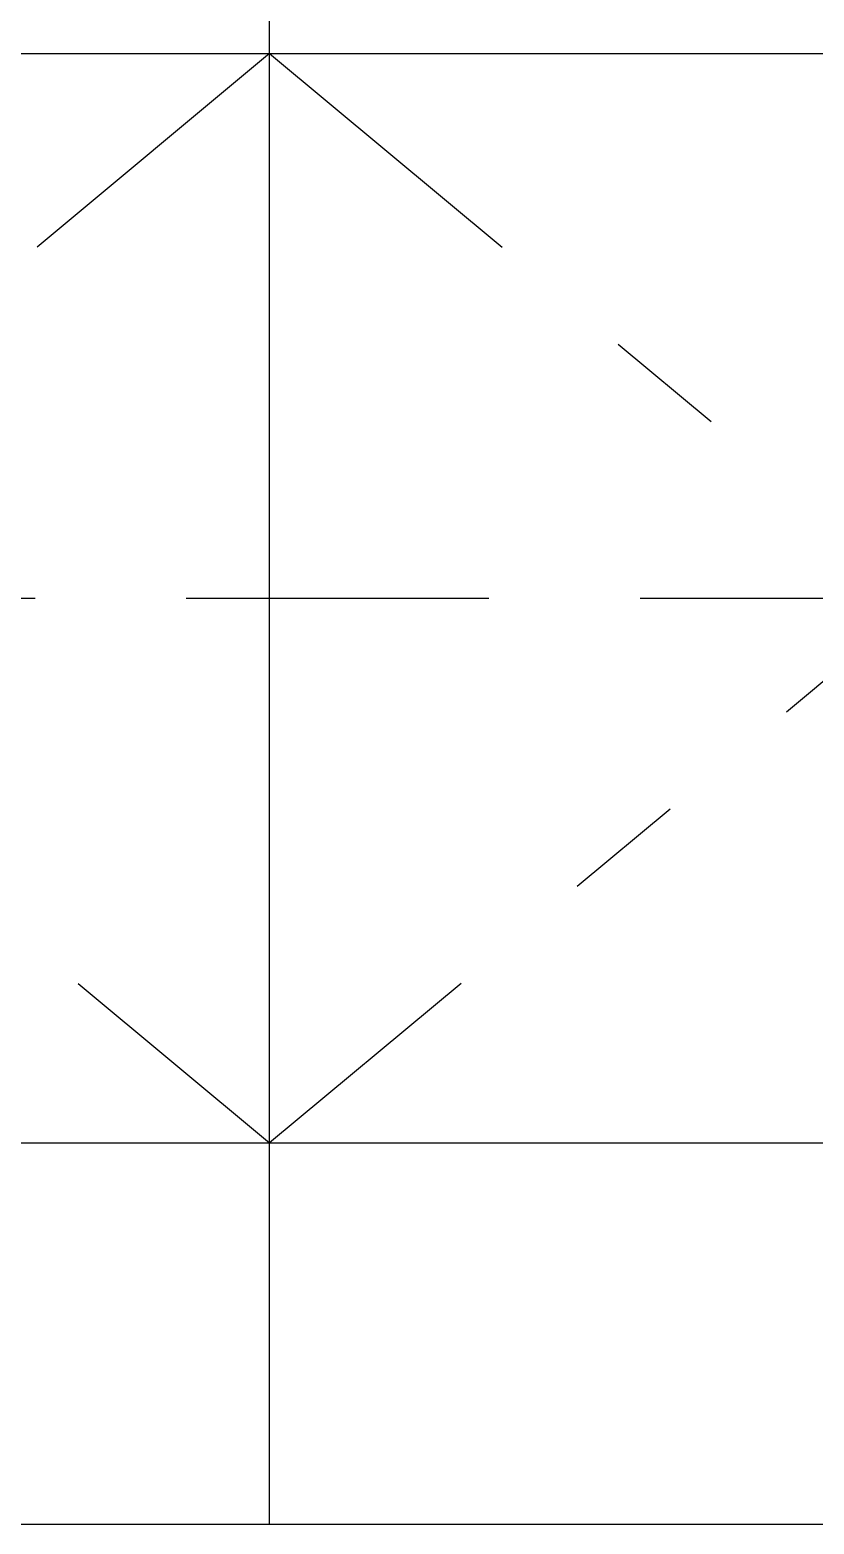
# Model space of a CAD drawing. Extents: x -22909.9 to -22897.8, y -4.7 to 4.1.
# Drawn here: x -22903.476 to -22902.828, y -0.1 to 1.134 of the extents above; entities that cross this region are included whole.
import ezdxf

# ---------------------------------------------------------------- set-up
doc = ezdxf.new("R2010")
doc.units = 0
doc.header["$LTSCALE"] = 0.5
doc.header["$MEASUREMENT"] = 0
doc.linetypes.add('DASHDOT', pattern=[1, 0.5, -0.25, 0, -0.25])
doc.linetypes.add('DASHED', pattern=[0.75, 0.5, -0.25])
doc.layers.add('DIB-018', color=6, linetype='CONTINUOUS')
doc.layers.add('DIB-065', color=4, linetype='CONTINUOUS')

msp = doc.modelspace()

# ---------------------------------------------------------------- linework, layer by layer
at = {"layer": 'DIB-018'}
for p, q in [((-22907.879, 1.1145), (-22900.5423, 1.1145)), ((-22903.2783, 0.6623), (-22903.2783, 0.6668)), ((-22907.879, 0.2145), (-22900.5423, 0.2145))]:
    msp.add_line(p, q, dxfattribs=at)
at = {"layer": 'DIB-018', "linetype": 'DASHDOT'}
for p, q in [((-22904.3583, 1.1145), (-22903.2783, 0.2145)), ((-22903.2783, 1.1145), (-22904.3583, 0.2145)), ((-22903.2783, 1.1145), (-22902.1983, 0.2145)), ((-22902.1983, 1.1145), (-22903.2783, 0.2145))]:
    msp.add_line(p, q, dxfattribs=at)
at = {"layer": 'DIB-018', "linetype": 'DASHED'}
msp.add_line((-22909.3472, 0.6645), (-22898.0313, 0.6645), dxfattribs=at)
at = {"layer": 'DIB-065'}
for p, q in [((-22903.2783, -0.1005), (-22903.2783, 1.4295)), ((-22906.5183, -0.1005), (-22901.5413, -0.1005))]:
    msp.add_line(p, q, dxfattribs=at)

doc.saveas('drawing.dxf')
